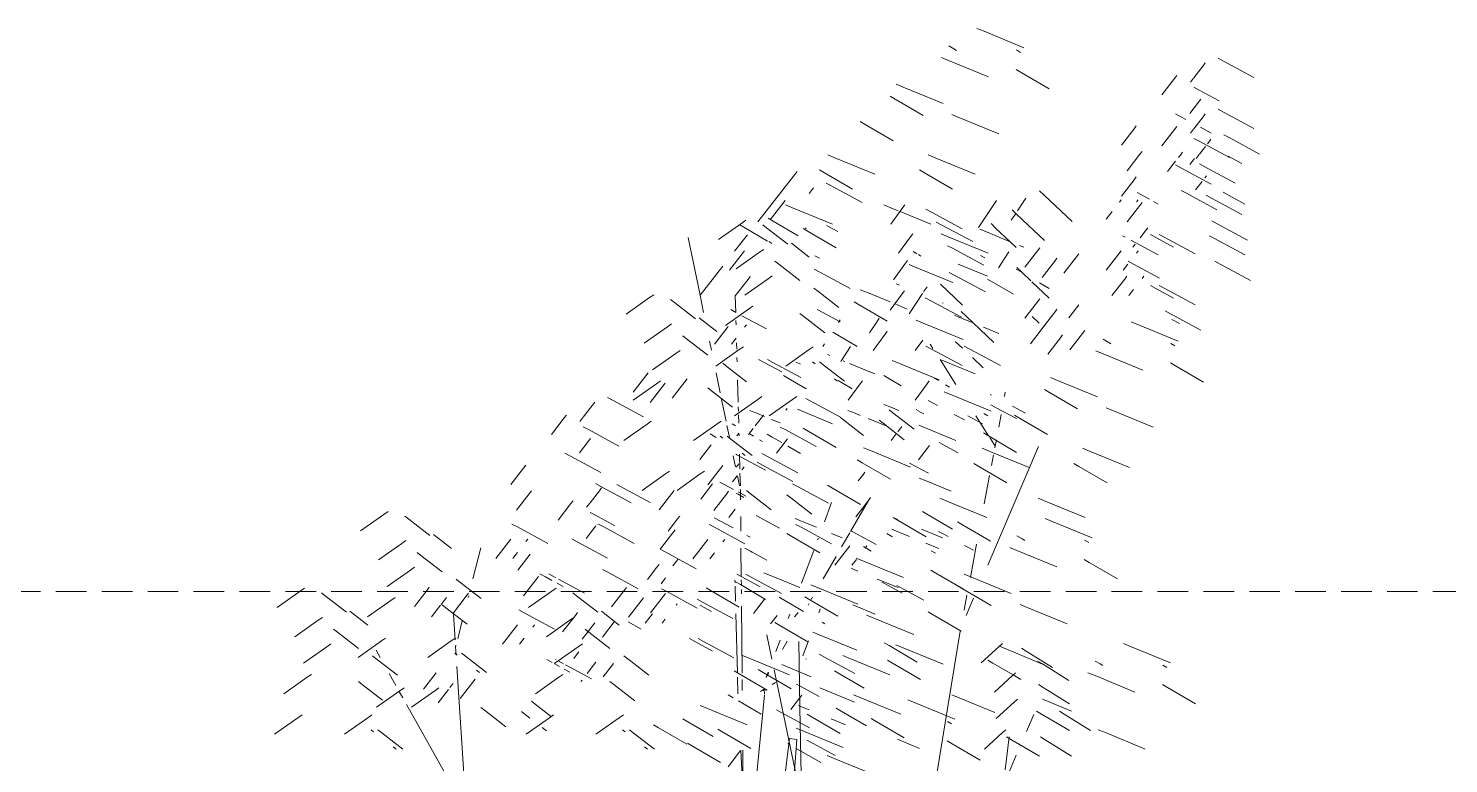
# Model space of a CAD drawing. Header units: inches. Extents: x 10755 to 33653, y -10992 to 10708.
# Drawn here: x 28337.2 to 28569.3, y 1936.4 to 2056.6 of the extents above; entities that cross this region are included whole.
import ezdxf

# ---------------------------------------------------------------- set-up
doc = ezdxf.new("R2010")
doc.units = ezdxf.units.IN
doc.header["$MEASUREMENT"] = 0
doc.linetypes.add('DASHED', pattern=[0.75, 0.5, -0.25])
doc.layers.add('hatch', color=33, linetype='Continuous', lineweight=5)
doc.layers.add('hatch3', color=43, linetype='Continuous', lineweight=5)

# ---------------------------------------------------------------- blocks, each defined once
blk = doc.blocks.new('TREE')
for p, q in [((-111.69, 199.83), (-112.86, 200.31)), ((-105.17, 197.15), (-111.69, 199.83)), ((-116.63, 196.97), (-117.45, 197.45)), ((-117.48, 195.06), (-118.64, 195.54)), ((-110.96, 192.38), (-117.48, 195.06)), ((-116.19, 196.71), (-116.63, 196.97)), ((-105.73, 196.39), (-106.41, 196.79)), ((-72.55, 194.96), (-73.44, 195.44)), ((-67.59, 192.29), (-72.55, 194.96)), ((-105.64, 193.12), (-106.46, 193.6)), ((-101.06, 190.44), (-105.64, 193.12)), ((-77.42, 192.25), (-75.91, 194.2)), ((-75.91, 194.2), (-75.54, 194.68)), ((-124.9, 190.72), (-126.07, 191.2)), ((-118.38, 188.05), (-124.9, 190.72)), ((-82.63, 189.43), (-80.55, 192.11)), ((-80.55, 192.11), (-80.18, 192.59)), ((-77.98, 191.52), (-77.47, 192.19)), ((-76.54, 190.2), (-77.43, 190.68)), ((-126.23, 188.75), (-127.05, 189.23)), ((-121.65, 186.07), (-126.23, 188.75)), ((-78.06, 186.41), (-76.63, 188.26)), ((-76.63, 188.26), (-76.26, 188.74)), ((-73.29, 188.45), (-76.54, 190.2)), ((-115.79, 185.76), (-116.96, 186.24)), ((-109.27, 183.08), (-115.79, 185.76)), ((-79.53, 185.86), (-80.42, 186.34)), ((-78.73, 185.43), (-79.53, 185.86)), ((-77.42, 183.91), (-75.91, 185.87)), ((-75.91, 185.87), (-75.54, 186.35)), ((-72.55, 186.63), (-73.44, 187.11)), ((-67.59, 183.95), (-72.55, 186.63)), ((-131.13, 184.59), (-131.95, 185.07)), ((-126.55, 181.91), (-131.13, 184.59)), ((-89.25, 181.21), (-87.18, 183.89)), ((-87.18, 183.89), (-86.81, 184.37)), ((-82.63, 181.09), (-80.55, 183.77)), ((-80.55, 183.77), (-80.18, 184.25)), ((-77.98, 183.19), (-77.47, 183.85)), ((-74.57, 183.18), (-76.35, 184.14)), ((-76.54, 181.87), (-77.43, 182.34)), ((-71.58, 179.19), (-76.54, 181.87)), ((-76.49, 179.75), (-75.5, 181.03)), ((-75.16, 181.47), (-74.98, 181.7)), ((-74.98, 181.7), (-74.61, 182.18)), ((-71.62, 182.46), (-72.51, 182.94)), ((-66.66, 179.78), (-71.62, 182.46)), ((-136.05, 179.15), (-137.22, 179.63)), ((-129.54, 176.47), (-136.05, 179.15)), ((-119.68, 179.15), (-120.85, 179.63)), ((-113.16, 176.47), (-119.68, 179.15)), ((-88.32, 177.05), (-86.24, 179.73)), ((-86.24, 179.73), (-85.87, 180.21)), ((-79.91, 179.23), (-79.62, 179.61)), ((-79.62, 179.61), (-79.25, 180.09)), ((-78.06, 178.07), (-77.29, 179.07)), ((-77.05, 179.02), (-76.54, 179.68)), ((-69.57, 178.22), (-71.83, 179.44)), ((-148.67, 168.72), (-142.23, 176.93)), ((-137.78, 176.69), (-138.6, 177.17)), ((-133.2, 174.01), (-137.78, 176.69)), ((-121.41, 176.69), (-122.23, 177.17)), ((-116.83, 174.01), (-121.41, 176.69)), ((-81.69, 176.93), (-80.41, 178.59)), ((-79.53, 177.53), (-80.42, 178.01)), ((-74.57, 174.85), (-79.53, 177.53)), ((-75.61, 177.7), (-76.5, 178.18)), ((-70.65, 175.02), (-75.61, 177.7)), ((-139.93, 173.78), (-139.56, 174.26)), ((-139.93, 173.78), (-139.56, 174.26)), ((-137.15, 174.85), (-137.47, 175.02)), ((-136.58, 174.54), (-137.47, 175.02)), ((-136.58, 174.54), (-136.93, 174.73)), ((-131.62, 171.86), (-136.58, 174.54)), ((-89.25, 172.87), (-87.18, 175.55)), ((-87.18, 175.55), (-86.81, 176.03)), ((-77.13, 173.91), (-76.06, 175.3)), ((-75.62, 175.86), (-75.33, 176.24)), ((-144.57, 171.68), (-144.2, 172.16)), ((-144.57, 171.68), (-144.47, 171.82)), ((-140.26, 173.35), (-139.93, 173.78)), ((-110.09, 171.53), (-109.64, 172.2)), ((-106.22, 170.5), (-105.29, 171.91)), ((-105.29, 171.91), (-104.84, 172.59)), ((-101.81, 173.01), (-102.61, 173.77)), ((-97.3, 168.73), (-101.81, 173.01)), ((-89.57, 171.92), (-89.28, 172.31)), ((-86.79, 171.94), (-86.5, 172.31)), ((-84.66, 172.39), (-86.7, 173.49)), ((-86.24, 171.39), (-85.87, 171.87)), ((-86.24, 171.39), (-85.87, 171.87)), ((-83.22, 171.61), (-84, 172.03)), ((-78.6, 173.36), (-79.49, 173.84)), ((-73.64, 170.68), (-78.6, 173.36)), ((-74.53, 172.56), (-75.42, 173.04)), ((-69.57, 169.88), (-74.53, 172.56)), ((-69.08, 171.61), (-72.61, 173.52)), ((-146.65, 169), (-144.57, 171.68)), ((-142.97, 171.01), (-144.14, 171.49)), ((-136.46, 168.33), (-142.97, 171.01)), ((-126.91, 171.01), (-128.08, 171.49)), ((-126.93, 168.34), (-124.97, 171.02)), ((-125.71, 170.52), (-126.91, 171.01)), ((-120.39, 168.33), (-125.38, 170.38)), ((-124.97, 171.02), (-124.62, 171.5)), ((-120.29, 170.26), (-121.19, 170.74)), ((-115.26, 167.58), (-120.29, 170.26)), ((-112.59, 167.75), (-110.09, 171.53)), ((-107.24, 168.96), (-106.47, 170.12)), ((-106.31, 169.9), (-107.12, 170.67)), ((-101.81, 165.63), (-106.31, 169.9)), ((-91.72, 169.15), (-90.74, 170.41)), ((-88.32, 168.71), (-86.24, 171.39)), ((-155.09, 165.8), (-151.29, 168.48)), ((-150.94, 167.83), (-151.57, 168.2)), ((-151.29, 168.48), (-150.61, 168.96)), ((-147.05, 165.55), (-150.94, 167.83)), ((-147.23, 167.72), (-147.85, 168.2)), ((-143.77, 165.04), (-147.23, 167.72)), ((-146.16, 168.82), (-146.98, 169.3)), ((-142.04, 166.41), (-146.16, 168.82)), ((-140.45, 167.13), (-141.27, 167.61)), ((-140.89, 167.53), (-140.73, 167.73)), ((-135.87, 164.45), (-140.45, 167.13)), ((-135.6, 167.1), (-137.43, 168.09)), ((-118.59, 168.17), (-119.49, 168.65)), ((-113.55, 165.49), (-118.59, 168.17)), ((-111.69, 167.2), (-112.39, 167.49)), ((-107.44, 165.45), (-111.69, 167.2)), ((-109.74, 167.63), (-110.54, 168.4)), ((-107.44, 165.45), (-109.74, 167.63)), ((-86.19, 166.09), (-85.31, 167.23)), ((-85.31, 167.23), (-84.94, 167.71)), ((-73.6, 168.39), (-74.49, 168.87)), ((-68.64, 165.72), (-73.6, 168.39)), ((-158.1, 156.69), (-160.05, 166.16)), ((-152.46, 163.88), (-150.36, 166.55)), ((-146.36, 165.15), (-146.88, 165.46)), ((-140.27, 162.95), (-143.18, 165.2)), ((-125.67, 163.58), (-123.7, 166.26)), ((-123.7, 166.26), (-123.35, 166.74)), ((-117.54, 166.23), (-118.71, 166.71)), ((-116.76, 164.32), (-117.67, 164.8)), ((-111.02, 163.55), (-117.54, 166.23)), ((-106.43, 164.49), (-107.44, 165.45)), ((-105.19, 164.53), (-105.89, 164.81)), ((-88.66, 166.21), (-89.07, 166.43)), ((-83.22, 163.28), (-87.72, 165.7)), ((-87.38, 164.55), (-86.98, 165.07)), ((-83.61, 166.15), (-84.5, 166.63)), ((-80.71, 164.58), (-83.61, 166.15)), ((-82.17, 166.15), (-83.06, 166.63)), ((-77.21, 163.47), (-82.17, 166.15)), ((-74.04, 165.96), (-74.93, 166.43)), ((-69.08, 163.28), (-74.04, 165.96)), ((-153.27, 160.78), (-151.2, 163.46)), ((-152.17, 161.04), (-148.37, 163.72)), ((-151.2, 163.46), (-150.83, 163.94)), ((-151.2, 163.46), (-150.83, 163.94)), ((-148.37, 163.72), (-147.69, 164.2)), ((-138.59, 162.76), (-139.33, 163.16)), ((-122.67, 163.48), (-123.3, 163.85)), ((-122.04, 163.11), (-122.42, 163.34)), ((-111.73, 161.64), (-116.76, 164.32)), ((-111.57, 162.79), (-112.26, 163.19)), ((-109.35, 161.19), (-107.62, 163.81)), ((-105.02, 161.28), (-102.95, 163.96)), ((-102.95, 163.96), (-102.58, 164.44)), ((-100.15, 162.26), (-99.78, 162.74)), ((-98.63, 160.29), (-96.56, 162.97)), ((-96.56, 162.97), (-96.19, 163.45)), ((-91.72, 160.81), (-89.65, 163.49)), ((-89.65, 163.49), (-89.28, 163.97)), ((-86.79, 163.6), (-86.5, 163.97)), ((-158.1, 156.69), (-154.36, 161.46)), ((-145.24, 161.78), (-145.86, 162.26)), ((-141.78, 159.1), (-145.24, 161.78)), ((-138.55, 160.47), (-139.44, 160.95)), ((-138.55, 160.47), (-139.44, 160.95)), ((-133.59, 157.79), (-138.55, 160.47)), ((-126.5, 159.24), (-124.54, 161.92)), ((-124.54, 161.92), (-124.18, 162.4)), ((-123.32, 161.47), (-123.91, 161.71)), ((-116.8, 158.79), (-123.32, 161.47)), ((-116.48, 159.95), (-117.38, 160.43)), ((-111.14, 159.83), (-115.91, 161.8)), ((-105.64, 160.5), (-106.46, 160.98)), ((-105.53, 160.48), (-106.34, 161.24)), ((-105.46, 160.4), (-105.64, 160.5)), ((-104.05, 159.07), (-105.53, 160.48)), ((-102.22, 159.58), (-100.15, 162.26)), ((-88.95, 160.81), (-88.2, 161.78)), ((-87.25, 161.79), (-88.14, 162.27)), ((-83.01, 159.5), (-87.25, 161.79)), ((-73.11, 161.79), (-74, 162.27)), ((-68.15, 159.11), (-73.11, 161.79)), ((-152.34, 156.62), (-150.26, 159.3)), ((-150.77, 156.7), (-146.97, 159.38)), ((-150.26, 159.3), (-149.89, 159.78)), ((-150.26, 159.3), (-149.89, 159.78)), ((-146.97, 159.38), (-146.29, 159.86)), ((-138.88, 157.4), (-139.5, 157.88)), ((-125.49, 158.34), (-126.07, 158.58)), ((-121.45, 157.41), (-121, 158.08)), ((-115.19, 155.07), (-118.79, 158.49)), ((-111.44, 157.27), (-116.48, 159.95)), ((-106.9, 156.85), (-111.14, 159.32)), ((-101.03, 156.2), (-103.87, 158.89)), ((-101.06, 157.82), (-102.63, 158.74)), ((-90.79, 156.65), (-88.71, 159.33)), ((-88.71, 159.33), (-88.34, 159.81)), ((-85.86, 159.43), (-85.57, 159.81)), ((-83.61, 157.81), (-84.5, 158.29)), ((-80.71, 156.25), (-83.61, 157.81)), ((-82.17, 157.81), (-83.06, 158.29)), ((-77.21, 155.13), (-82.17, 157.81)), ((-170.16, 153.63), (-166.35, 156.31)), ((-166.35, 156.31), (-165.67, 156.79)), ((-162.29, 155.54), (-162.91, 156.02)), ((-158.84, 152.86), (-162.29, 155.54)), ((-157.52, 153.89), (-158.1, 156.69)), ((-152.26, 153.89), (-152.34, 156.62)), ((-135.42, 154.72), (-138.88, 157.4)), ((-132.08, 155.15), (-132.9, 155.63)), ((-130.75, 157.13), (-131.91, 157.61)), ((-127.04, 155.6), (-130.75, 157.13)), ((-127.02, 154.27), (-125.05, 156.95)), ((-125.05, 156.95), (-124.7, 157.43)), ((-123.95, 153.64), (-121.73, 156.98)), ((-121.6, 157.18), (-121.45, 157.41)), ((-120.38, 155.78), (-121.29, 156.26)), ((-115.35, 153.1), (-120.38, 155.78)), ((-105.02, 152.94), (-102.95, 155.62)), ((-102.95, 155.62), (-102.58, 156.1)), ((-88.01, 156.65), (-87.26, 157.62)), ((-153.96, 151.73), (-150.16, 154.41)), ((-152.23, 153.88), (-153.09, 154.35)), ((-152.23, 153.88), (-153.09, 154.35)), ((-147.24, 151.19), (-151.27, 153.36)), ((-150.16, 154.41), (-149.47, 154.89)), ((-141.16, 153.24), (-141.78, 153.72)), ((-137.7, 150.56), (-141.16, 153.24)), ((-138.06, 153.87), (-138.95, 154.35)), ((-138.06, 153.87), (-138.95, 154.35)), ((-135.21, 152.33), (-138.06, 153.87)), ((-127.5, 152.47), (-132.08, 155.15)), ((-124.23, 154.45), (-126.23, 155.27)), ((-118.38, 155.42), (-118.48, 155.46)), ((-115.79, 153.13), (-116.53, 153.44)), ((-114.62, 153.27), (-115.42, 154.04)), ((-113.47, 152.18), (-114.62, 153.27)), ((-102.71, 152.14), (-103.85, 153.23)), ((-102.05, 151.47), (-100.15, 153.93)), ((-100.15, 153.93), (-99.78, 154.41)), ((-97.82, 153), (-96.56, 154.63)), ((-96.56, 154.63), (-96.19, 155.11)), ((-81.24, 153.65), (-82.12, 154.13)), ((-76.28, 150.97), (-81.24, 153.65)), ((-167.24, 148.86), (-163.43, 151.54)), ((-163.43, 151.54), (-162.75, 152.02)), ((-155.34, 150.77), (-158.24, 153.02)), ((-155.74, 148.72), (-153.67, 151.4)), ((-153.67, 151.4), (-153.52, 151.59)), ((-152.21, 151.84), (-152.23, 152.59)), ((-150.81, 151.51), (-150.52, 151.88)), ((-150.81, 151.51), (-150.52, 151.88)), ((-135.46, 152.23), (-135.18, 152.66)), ((-130.4, 150.56), (-129.28, 152.26)), ((-129.28, 152.26), (-128.83, 152.93)), ((-121.63, 152.16), (-122.8, 152.64)), ((-115.12, 149.48), (-121.63, 152.16)), ((-113.47, 152.18), (-115.79, 153.13)), ((-110.11, 148.99), (-113.47, 152.18)), ((-109.27, 150.45), (-111.79, 151.49)), ((-104.09, 148.78), (-102.02, 151.46)), ((-101.99, 151.46), (-102.03, 151.49)), ((-102.02, 151.46), (-101.65, 151.94)), ((-95.62, 150.47), (-95.25, 150.95)), ((-86.46, 151.88), (-87.63, 152.36)), ((-79.95, 149.2), (-86.46, 151.88)), ((-79.78, 152.08), (-81.02, 152.75)), ((-160.31, 149.6), (-160.92, 150.08)), ((-156.85, 146.92), (-160.31, 149.6)), ((-156.24, 147.7), (-156.55, 149.22)), ((-152.97, 148.72), (-152.22, 149.69)), ((-152.1, 147.87), (-152.13, 148.92)), ((-138.03, 148.35), (-137.76, 148.76)), ((-132.4, 148.31), (-136.4, 150.65)), ((-129.83, 147.67), (-127.86, 150.35)), ((-127.86, 150.35), (-127.51, 150.83)), ((-122.95, 147.67), (-121.71, 149.36)), ((-120.04, 148.02), (-120.48, 148.7)), ((-116.33, 149.11), (-116.35, 149.13)), ((-115.21, 148.04), (-116.33, 149.11)), ((-101.29, 147.08), (-99.22, 149.76)), ((-99.22, 149.76), (-98.85, 150.24)), ((-97.7, 147.79), (-95.62, 150.47)), ((-91.41, 149.02), (-92.23, 149.5)), ((-90.96, 148.77), (-91.41, 149.02)), ((-80.5, 148.44), (-81.19, 148.84)), ((-165.84, 144.52), (-162.03, 147.2)), ((-162.03, 147.2), (-161.35, 147.68)), ((-155.5, 145.13), (-151.69, 147.81)), ((-152.05, 145.8), (-152.07, 146.52)), ((-151.69, 147.81), (-151.01, 148.29)), ((-147.63, 145.72), (-148.52, 146.2)), ((-147.63, 145.72), (-148.52, 146.2)), ((-146.58, 145.93), (-147.08, 146.2)), ((-146.19, 145.72), (-147.08, 146.2)), ((-144.09, 145.13), (-140.28, 147.81)), ((-140.28, 147.81), (-139.6, 148.29)), ((-136.89, 146.87), (-137.22, 147.01)), ((-135.12, 145.88), (-133.49, 148.34)), ((-120.29, 147.88), (-121.19, 148.36)), ((-115.26, 145.2), (-120.29, 147.88)), ((-114.04, 147.88), (-114.94, 148.36)), ((-109.01, 145.2), (-114.04, 147.88)), ((-111.83, 144.84), (-113.59, 146.51)), ((-92.25, 147.12), (-93.42, 147.6)), ((-85.73, 144.44), (-92.25, 147.12)), ((-166.97, 143.53), (-166.6, 144.01)), ((-166.97, 143.53), (-166.6, 144.01)), ((-154.8, 140.75), (-155.47, 144)), ((-153.94, 145.23), (-154.39, 145.58)), ((-150.49, 142.55), (-153.94, 145.23)), ((-144.73, 144.16), (-147.63, 145.72)), ((-141.65, 143.27), (-146.19, 145.72)), ((-141.9, 145.56), (-142.46, 145.79)), ((-141.67, 145.46), (-141.9, 145.56)), ((-139.31, 145.5), (-139.73, 145.82)), ((-137.98, 145.34), (-138.6, 145.82)), ((-134.52, 142.66), (-137.98, 145.34)), ((-134.43, 145.86), (-134.71, 145.98)), ((-130.25, 144.14), (-133.67, 145.55)), ((-129.54, 143.85), (-130.17, 144.11)), ((-125.53, 145.56), (-126.69, 146.04)), ((-119.01, 142.88), (-125.53, 145.56)), ((-116.3, 142.14), (-118.87, 146.18)), ((-113.16, 143.85), (-118.57, 146.07)), ((-80.41, 145.18), (-81.23, 145.66)), ((-75.83, 142.5), (-80.41, 145.18)), ((-169.04, 140.86), (-166.97, 143.53)), ((-169.03, 139.56), (-165.22, 142.24)), ((-166.25, 139.16), (-164.17, 141.84)), ((-165.22, 142.24), (-164.54, 142.72)), ((-164.17, 141.84), (-163.8, 142.32)), ((-164.17, 141.84), (-163.8, 142.32)), ((-162.65, 139.86), (-160.58, 142.54)), ((-160.58, 142.54), (-160.21, 143.02)), ((-160.58, 142.54), (-160.21, 143.02)), ((-151.88, 139.22), (-151.97, 142.9)), ((-143.63, 143.09), (-144.45, 143.57)), ((-140.78, 141.43), (-143.63, 143.09)), ((-135.65, 142.66), (-136.14, 143.04)), ((-133.26, 141.42), (-135.54, 142.75)), ((-133.89, 139.53), (-131.93, 142.21)), ((-131.93, 142.21), (-131.57, 142.69)), ((-127.25, 143.09), (-128.07, 143.57)), ((-125.24, 141.91), (-127.25, 143.09)), ((-122.95, 139.53), (-120.99, 142.21)), ((-120.99, 142.21), (-120.64, 142.69)), ((-119.16, 142.75), (-119.83, 143.14)), ((-117.34, 141.69), (-118.01, 142.08)), ((-99.67, 142.78), (-100.84, 143.26)), ((-93.15, 140.1), (-99.67, 142.78)), ((-172.88, 139.81), (-173.2, 139.99)), ((-172.31, 139.51), (-173.2, 139.99)), ((-172.31, 139.51), (-172.66, 139.7)), ((-167.35, 136.83), (-172.31, 139.51)), ((-156.23, 141.07), (-156.84, 141.55)), ((-152.77, 138.39), (-156.23, 141.07)), ((-153.85, 136.12), (-154.58, 139.68)), ((-152.49, 136.99), (-148.68, 139.66)), ((-148.68, 139.66), (-148, 140.14)), ((-146.79, 136.99), (-142.98, 139.66)), ((-142.98, 139.66), (-142.3, 140.14)), ((-140.11, 139.46), (-140.81, 139.83)), ((-135.15, 136.78), (-140.11, 139.46)), ((-119.91, 139.02), (-120.81, 139.5)), ((-117.03, 140.42), (-118.2, 140.9)), ((-110.52, 137.74), (-117.03, 140.42)), ((-110.47, 140.38), (-110.67, 140.5)), ((-108.34, 140.18), (-108.22, 140.86)), ((-101.01, 140.8), (-101.83, 141.28)), ((-96.43, 138.13), (-101.01, 140.8)), ((-180.31, 136.65), (-179.94, 137.13)), ((-177.18, 136.79), (-175.67, 138.74)), ((-175.67, 138.74), (-175.3, 139.22)), ((-175.67, 138.74), (-175.3, 139.22)), ((-151.84, 137.75), (-151.85, 138.45)), ((-151.78, 135.78), (-151.82, 137.18)), ((-148.82, 137.41), (-149.99, 137.89)), ((-147.55, 136.89), (-148.82, 137.41)), ((-148.11, 136.6), (-147.74, 137.08)), ((-144.07, 137.92), (-143.87, 138.17)), ((-136.46, 135.71), (-142.2, 138.07)), ((-132.76, 137.41), (-133.93, 137.89)), ((-131.92, 137.07), (-132.76, 137.41)), ((-126.91, 138.39), (-128.08, 138.87)), ((-126.58, 137.47), (-127.2, 137.95)), ((-125.6, 137.85), (-126.91, 138.39)), ((-123.12, 134.8), (-126.58, 137.47)), ((-122.7, 137.98), (-122.8, 138.04)), ((-121.97, 137.56), (-122.54, 137.89)), ((-121.53, 137.3), (-121.97, 137.56)), ((-119.32, 138.71), (-119.91, 139.02)), ((-114.87, 136.34), (-116.56, 137.24)), ((-111.94, 135.71), (-114.32, 136.99)), ((-110.95, 133.74), (-113.03, 137)), ((-111.07, 136.97), (-111.75, 137.38)), ((-109.7, 138.32), (-110.61, 138.8)), ((-106.41, 136.57), (-109.7, 138.32)), ((-109.29, 135.16), (-108.9, 137.24)), ((-104.93, 137.44), (-107.06, 138.57)), ((-105.9, 136.64), (-106.72, 137.12)), ((-90.56, 137.81), (-91.73, 138.29)), ((-84.04, 135.13), (-90.56, 137.81)), ((-182.38, 133.97), (-180.31, 136.65)), ((-180.31, 136.65), (-180.21, 136.78)), ((-177.74, 136.07), (-177.23, 136.73)), ((-176.3, 134.74), (-177.19, 135.22)), ((-176.3, 134.74), (-177.19, 135.22)), ((-171.34, 132.06), (-176.3, 134.74)), ((-170.56, 132.95), (-166.76, 135.63)), ((-166.76, 135.63), (-166.07, 136.11)), ((-159.15, 132.95), (-155.35, 135.63)), ((-155.35, 135.63), (-154.66, 136.11)), ((-153.31, 133.5), (-153.7, 135.43)), ((-152.28, 135.38), (-152.83, 135.7)), ((-150.18, 133.92), (-149.4, 134.94)), ((-149.08, 135.35), (-148.11, 136.6)), ((-145, 135.84), (-146.4, 136.42)), ((-144.1, 134.69), (-144.99, 135.17)), ((-139.14, 132.01), (-144.1, 134.69)), ((-140.45, 134.5), (-141.27, 134.98)), ((-134.85, 136.48), (-135.16, 136.72)), ((-131.39, 133.8), (-134.85, 136.48)), ((-127.6, 135.29), (-130.65, 136.55)), ((-128.2, 135.78), (-128.82, 136.26)), ((-124.74, 133.1), (-128.2, 135.78)), ((-125.79, 134.38), (-125.1, 135.26)), ((-116.3, 132.97), (-122.34, 135.46)), ((-101.32, 133.96), (-105.9, 136.64)), ((-177.82, 130.95), (-176.39, 132.8)), ((-176.39, 132.8), (-176.02, 133.28)), ((-176.39, 132.8), (-176.02, 133.28)), ((-155.44, 133.44), (-156.47, 134.04)), ((-154.37, 133.32), (-154.79, 133.65)), ((-153.04, 133.17), (-153.66, 133.65)), ((-149.58, 130.49), (-153.04, 133.17)), ((-152.11, 133.74), (-151.78, 134.16)), ((-151.73, 133.72), (-151.74, 134.16)), ((-149.38, 133.68), (-149.99, 134.04)), ((-147.89, 132.81), (-148.38, 133.1)), ((-146.29, 133.53), (-147.12, 134.01)), ((-144.75, 132.62), (-146.29, 133.53)), ((-145.62, 130.9), (-144.19, 132.75)), ((-144.19, 132.75), (-143.82, 133.23)), ((-135.87, 131.82), (-140.45, 134.5)), ((-126.88, 132.97), (-126.04, 134.05)), ((-115.93, 130.94), (-119.03, 132.62)), ((-110.98, 133.71), (-111.8, 134.19)), ((-106.4, 131.03), (-110.98, 133.71)), ((-109.88, 132.05), (-110.77, 133.45)), ((-109.88, 132.05), (-109.68, 133.09)), ((-179.29, 130.4), (-180.18, 130.88)), ((-174.33, 127.72), (-179.29, 130.4)), ((-158.15, 129.84), (-156.28, 132.26)), ((-152.3, 128.65), (-152.68, 130.47)), ((-152.07, 130.61), (-152.26, 130.72)), ((-147.38, 128.09), (-152.07, 130.61)), ((-151.59, 128.33), (-151.65, 130.71)), ((-150.71, 130.49), (-151.21, 130.87)), ((-147.09, 130.35), (-147.98, 130.83)), ((-142.13, 127.67), (-147.09, 130.35)), ((-141.71, 130.85), (-143.77, 132.05)), ((-130.24, 131.31), (-131.41, 131.79)), ((-123.72, 128.63), (-130.24, 131.31)), ((-122.41, 129.83), (-120.98, 131.68)), ((-120.98, 131.68), (-120.61, 132.16)), ((-110.83, 131.21), (-111.99, 131.69)), ((-111.09, 112.58), (-102.78, 131.97)), ((-104.31, 128.53), (-110.83, 131.21)), ((-110.47, 128.9), (-110.15, 130.62)), ((-109.93, 131.77), (-109.88, 132.05)), ((-94.45, 131.21), (-95.62, 131.69)), ((-87.93, 128.53), (-94.45, 131.21)), ((-189.01, 125.75), (-186.93, 128.43)), ((-186.93, 128.43), (-186.56, 128.91)), ((-186.93, 128.43), (-186.56, 128.91)), ((-163.75, 127.49), (-163.07, 127.97)), ((-158.05, 127.49), (-157.37, 127.97)), ((-156.81, 125.7), (-154.73, 128.38)), ((-154.73, 128.38), (-154.36, 128.86)), ((-152.17, 128.65), (-152.15, 128.67)), ((-152.15, 128.67), (-151.78, 129.15)), ((-151.51, 125.57), (-151.57, 127.63)), ((-151.27, 128.16), (-151.26, 128.18)), ((-151.26, 128.18), (-150.89, 128.66)), ((-151.26, 128.18), (-150.89, 128.66)), ((-147.9, 128.94), (-148.79, 129.42)), ((-147.9, 128.94), (-148.25, 129.13)), ((-142.94, 126.26), (-147.9, 128.94)), ((-131.58, 129.34), (-132.4, 129.82)), ((-127, 126.66), (-131.58, 129.34)), ((-131.52, 127.31), (-131.15, 127.79)), ((-120.76, 127.6), (-123.87, 129.28)), ((-112.55, 128.74), (-113.37, 129.22)), ((-107.97, 126.06), (-112.55, 128.74)), ((-96.18, 128.74), (-97, 129.22)), ((-91.6, 126.06), (-96.18, 128.74)), ((-174.29, 125.44), (-175.18, 125.92)), ((-174.29, 125.44), (-175.18, 125.92)), ((-169.33, 122.76), (-174.29, 125.44)), ((-171.2, 125.5), (-171.72, 125.78)), ((-166.23, 122.82), (-171.2, 125.5)), ((-167.55, 124.81), (-163.75, 127.49)), ((-161.85, 124.81), (-158.05, 127.49)), ((-157.97, 123.4), (-156.05, 125.88)), ((-152.62, 124.96), (-154.86, 126.17)), ((-152.77, 126.22), (-152.01, 127.2)), ((-151.66, 125.55), (-152, 127.2)), ((-142.09, 125.39), (-142.98, 125.87)), ((-137.13, 122.71), (-142.09, 125.39)), ((-136.47, 125.18), (-137.29, 125.66)), ((-132.24, 126.38), (-131.52, 127.31)), ((-121.13, 126.35), (-122.3, 126.83)), ((-117.09, 124.69), (-121.13, 126.35)), ((-111.66, 122.59), (-110.79, 127.23)), ((-188.07, 121.59), (-186, 124.27)), ((-186, 124.27), (-185.63, 124.75)), ((-186, 124.27), (-185.63, 124.75)), ((-179.19, 122.65), (-178.82, 123.13)), ((-176.06, 122.79), (-174.55, 124.74)), ((-174.55, 124.74), (-174.18, 125.22)), ((-164.77, 121.62), (-162.7, 124.3)), ((-162.7, 124.3), (-162.33, 124.78)), ((-155.87, 121.54), (-153.8, 124.22)), ((-153.8, 124.22), (-153.43, 124.7)), ((-151.89, 124.18), (-152.17, 124.33)), ((-151.89, 124.18), (-152.17, 124.33)), ((-150.59, 123.86), (-151.89, 124.56)), ((-150.92, 123.65), (-151.89, 124.18)), ((-151.49, 124.71), (-151.53, 124.9)), ((-151.49, 124.71), (-151.5, 124.94)), ((-151.48, 123.29), (-151.49, 124.71)), ((-149.91, 124.31), (-150.53, 124.79)), ((-146.46, 121.63), (-149.91, 124.31)), ((-143.27, 123.6), (-143.89, 124.08)), ((-139.81, 120.93), (-143.27, 123.6)), ((-131.89, 122.5), (-136.47, 125.18)), ((-133.52, 118.08), (-130.59, 123.15)), ((-132.66, 120.47), (-130.59, 123.15)), ((-130.59, 123.15), (-130.22, 123.63)), ((-117.75, 123.07), (-118.91, 123.55)), ((-111.23, 120.39), (-117.75, 123.07)), ((-101.68, 123.07), (-102.85, 123.55)), ((-95.17, 120.39), (-101.68, 123.07)), ((-213.55, 118.2), (-209.75, 120.88)), ((-209.75, 120.88), (-209.06, 121.36)), ((-181.27, 119.97), (-179.19, 122.65)), ((-176.63, 122.06), (-176.11, 122.72)), ((-175.18, 120.74), (-176.07, 121.22)), ((-172, 119.02), (-175.18, 120.74)), ((-153.41, 120.38), (-152.38, 121.72)), ((-145.09, 118.63), (-148.94, 120.7)), ((-137.78, 119.65), (-136.6, 122.81)), ((-120.94, 120.87), (-121.76, 121.35)), ((-116.82, 118.46), (-120.94, 120.87)), ((-205.69, 120.12), (-206.31, 120.6)), ((-202.23, 117.44), (-205.69, 120.12)), ((-187.94, 118.83), (-188.83, 119.31)), ((-187.94, 118.83), (-188.83, 119.31)), ((-182.98, 116.15), (-187.94, 118.83)), ((-176.71, 116.95), (-175.27, 118.8)), ((-175.27, 118.8), (-175.1, 119.02)), ((-174.92, 119.25), (-174.9, 119.28)), ((-173.8, 118.83), (-174.69, 119.31)), ((-173.8, 118.83), (-174.69, 119.31)), ((-168.84, 116.15), (-173.8, 118.83)), ((-163.32, 118.13), (-161.77, 120.14)), ((-161.77, 120.14), (-161.4, 120.62)), ((-155.74, 118.78), (-156.63, 119.26)), ((-154.88, 119.84), (-155.77, 120.32)), ((-154.88, 119.84), (-155.77, 120.32)), ((-150.78, 116.1), (-155.74, 118.78)), ((-152.71, 118.67), (-154.88, 119.84)), ((-151.43, 118.14), (-151.45, 120.53)), ((-141.4, 119.74), (-142.56, 120.22)), ((-141.6, 118.78), (-142.49, 119.26)), ((-136.64, 116.1), (-141.6, 118.78)), ((-139.08, 118.79), (-141.4, 119.74)), ((-125.62, 118), (-126.78, 118.48)), ((-125.71, 119.88), (-126.53, 120.36)), ((-125.78, 120.06), (-126.19, 120.22)), ((-121.13, 117.2), (-125.71, 119.88)), ((-118.5, 117.06), (-121.9, 118.46)), ((-115.22, 119.18), (-116.04, 119.66)), ((-110.64, 116.5), (-115.22, 119.18)), ((-100.55, 119.74), (-101.72, 120.22)), ((-94.03, 117.06), (-100.55, 119.74)), ((-210.63, 113.44), (-206.83, 116.12)), ((-206.83, 116.12), (-206.15, 116.6)), ((-198.73, 115.34), (-201.64, 117.6)), ((-191.48, 113.69), (-189.4, 116.37)), ((-189.4, 116.37), (-189.03, 116.85)), ((-186.55, 116.48), (-186.26, 116.85)), ((-186.55, 116.48), (-186.26, 116.85)), ((-178.17, 116.4), (-179.06, 116.88)), ((-173.21, 113.72), (-178.17, 116.4)), ((-164.59, 115.18), (-162.52, 117.86)), ((-162.52, 117.86), (-162.15, 118.34)), ((-162.52, 117.86), (-162.15, 118.34)), ((-159.28, 113.64), (-157.21, 116.32)), ((-157.21, 116.32), (-156.83, 116.8)), ((-154.35, 116.43), (-154.06, 116.8)), ((-151.42, 116.34), (-151.42, 116.37)), ((-149.92, 117.16), (-150.44, 117.44)), ((-143.12, 117.28), (-143.94, 117.76)), ((-138.54, 114.6), (-143.12, 117.28)), ((-138.87, 116.73), (-138.77, 117)), ((-134.88, 117.06), (-136.62, 117.78)), ((-134.97, 115.57), (-133.62, 117.9)), ((-132.53, 117.71), (-133.42, 118.19)), ((-129.34, 115.99), (-132.53, 117.71)), ((-126.75, 117.28), (-127.57, 117.76)), ((-126.66, 117.22), (-126.75, 117.28)), ((-123.86, 117.28), (-125.62, 118)), ((-119.1, 115.32), (-121.23, 116.2)), ((-118.39, 117.71), (-119.14, 118.12)), ((-117.57, 117.27), (-118.39, 117.71)), ((-113.93, 110.55), (-112.9, 116.05)), ((-105.49, 116.89), (-106.31, 117.37)), ((-105.05, 116.63), (-105.49, 116.89)), ((-94.58, 116.3), (-95.27, 116.7)), ((-203.7, 114.17), (-204.32, 114.65)), ((-200.24, 111.5), (-203.7, 114.17)), ((-195.2, 110.37), (-193.92, 115.41)), ((-188.7, 113.69), (-187.95, 114.66)), ((-187.89, 111.75), (-185.86, 114.38)), ((-163.71, 114.7), (-164.59, 115.18)), ((-158.74, 112.02), (-163.71, 114.7)), ((-156.5, 113.64), (-155.75, 114.61)), ((-151.37, 110.72), (-151.41, 115.38)), ((-149.88, 114.87), (-150.76, 115.35)), ((-149.88, 114.87), (-150.76, 115.35)), ((-149.56, 114.7), (-150.45, 115.18)), ((-149.59, 114.71), (-149.88, 114.87)), ((-147.19, 113.42), (-149.56, 114.7)), ((-141.53, 109.64), (-139.52, 115)), ((-137.97, 110.37), (-135.86, 114.03)), ((-136.07, 112.57), (-133.99, 115.25)), ((-133.99, 115.25), (-133.62, 115.73)), ((-131.4, 113.24), (-132.57, 113.72)), ((-130.56, 115.14), (-131.38, 115.62)), ((-131.14, 115.35), (-130.85, 115.73)), ((-130.11, 114.89), (-130.56, 115.14)), ((-119.65, 114.56), (-120.34, 114.96)), ((-113.43, 115.03), (-114.9, 115.83)), ((-106.33, 114.98), (-107.5, 115.46)), ((-99.81, 112.3), (-106.33, 114.98)), ((-209.23, 109.1), (-205.43, 111.78)), ((-205.43, 111.78), (-204.75, 112.26)), ((-173.17, 111.43), (-174.06, 111.91)), ((-168.21, 108.75), (-173.17, 111.43)), ((-166.7, 110.26), (-165.17, 112.24)), ((-165.17, 112.24), (-164.8, 112.72)), ((-162.54, 112.47), (-161.73, 113.52)), ((-132.31, 111.63), (-133.42, 112.08)), ((-133.29, 112.57), (-132.54, 113.54)), ((-124.88, 110.56), (-131.4, 113.24)), ((-119.56, 111.3), (-120.38, 111.78)), ((-94.49, 113.04), (-95.31, 113.52)), ((-89.91, 110.36), (-94.49, 113.04)), ((-197.34, 109.8), (-197.96, 110.28)), ((-193.88, 107.12), (-197.34, 109.8)), ((-186.96, 107.58), (-184.88, 110.26)), ((-184.88, 110.26), (-184.51, 110.74)), ((-183.37, 110.69), (-184.26, 111.17)), ((-183.37, 110.69), (-184.26, 111.17)), ((-182.29, 110.11), (-183.37, 110.69)), ((-182.31, 110.9), (-182.81, 111.17)), ((-181.93, 110.69), (-182.81, 111.17)), ((-181.67, 110.55), (-181.93, 110.69)), ((-180.47, 109.13), (-181.46, 109.66)), ((-176.96, 108.01), (-181.25, 110.32)), ((-164.47, 109.56), (-163.72, 110.53)), ((-152.38, 109.72), (-152.39, 110.16)), ((-152.3, 106.72), (-152.37, 109.14)), ((-151.51, 109.41), (-152.33, 109.89)), ((-151.17, 110.64), (-152.06, 111.12)), ((-147.38, 107), (-151.51, 109.41)), ((-151.35, 109.44), (-151.36, 110.22)), ((-148.27, 109.07), (-151.17, 110.64)), ((-149.73, 110.64), (-150.62, 111.12)), ((-144.77, 107.96), (-149.73, 110.64)), ((-141.8, 108.92), (-147.7, 111.35)), ((-138.82, 108.9), (-139.99, 109.38)), ((-125.73, 108.92), (-129.17, 110.33)), ((-127.96, 109.57), (-128.37, 109.79)), ((-125.06, 108), (-127.96, 109.57)), ((-121.55, 106.89), (-125.94, 109.26)), ((-115.07, 108.67), (-119.56, 111.3)), ((-115.09, 108.66), (-115.91, 109.14)), ((-113.76, 110.64), (-114.92, 111.12)), ((-107.24, 107.96), (-113.76, 110.64)), ((-227.21, 105.66), (-223.41, 108.34)), ((-223.41, 108.34), (-222.73, 108.82)), ((-219.35, 107.58), (-219.97, 108.06)), ((-215.89, 104.9), (-219.35, 107.58)), ((-212.42, 104.13), (-208.61, 106.81)), ((-208.61, 106.81), (-207.93, 107.29)), ((-204.78, 105.82), (-202.71, 108.5)), ((-202.71, 108.5), (-202.34, 108.98)), ((-202.71, 108.5), (-202.34, 108.98)), ((-200.41, 106.16), (-199.91, 106.81)), ((-199.91, 106.81), (-199.54, 107.29)), ((-199.91, 106.81), (-199.54, 107.29)), ((-198.39, 104.83), (-196.31, 107.51)), ((-196.31, 107.51), (-195.94, 107.99)), ((-196.31, 107.51), (-196.19, 107.67)), ((-195.98, 107.29), (-195.9, 107.6)), ((-186.12, 105.66), (-182.32, 108.34)), ((-182.32, 108.34), (-181.63, 108.82)), ((-178.26, 107.58), (-178.88, 108.06)), ((-174.8, 104.9), (-178.26, 107.58)), ((-172.58, 105.77), (-170.51, 108.45)), ((-170.51, 108.45), (-170.14, 108.93)), ((-169.78, 104.08), (-167.71, 106.75)), ((-167.71, 106.75), (-167.34, 107.23)), ((-166.19, 104.78), (-164.11, 107.46)), ((-163.53, 108.27), (-164.42, 108.75)), ((-163.53, 108.27), (-164.42, 108.75)), ((-164.11, 107.46), (-163.74, 107.94)), ((-158.57, 105.59), (-163.53, 108.27)), ((-157.69, 106.56), (-158.58, 107.04)), ((-156.28, 108.42), (-157.1, 108.9)), ((-151.7, 105.74), (-156.28, 108.42)), ((-151.34, 107.89), (-151.35, 108.63)), ((-149.37, 104.7), (-147.59, 107.01)), ((-141.21, 105.04), (-145.17, 107.35)), ((-140.16, 106.92), (-140.98, 107.4)), ((-135.58, 104.24), (-140.16, 106.92)), ((-139.94, 106.96), (-139.72, 107.34)), ((-138.83, 108.9), (-138.82, 108.9)), ((-132.3, 106.22), (-138.82, 108.9)), ((-110.51, 105.99), (-115.09, 108.66)), ((-114.94, 105.22), (-114.48, 107.67)), ((-114.6, 104.39), (-113.4, 107.18)), ((-212.39, 102.81), (-215.3, 105.06)), ((-201.98, 104.13), (-200.48, 106.07)), ((-199.62, 105.64), (-200.24, 106.12)), ((-196.16, 102.96), (-199.62, 105.64)), ((-198.11, 100.41), (-198.38, 104.54)), ((-186.82, 104.83), (-187.71, 105.31)), ((-181.88, 102.16), (-186.82, 104.83)), ((-178.47, 104.37), (-178.1, 104.85)), ((-171.3, 102.81), (-174.21, 105.06)), ((-167.07, 103.12), (-165.88, 104.65)), ((-162.02, 106.05), (-161.85, 106.28)), ((-162.02, 106.05), (-161.85, 106.28)), ((-156.23, 105), (-158.15, 106.03)), ((-152.73, 103.88), (-157.69, 106.56)), ((-151.99, 94.96), (-152.25, 104.64)), ((-151.23, 94.95), (-151.32, 105.9)), ((-143.69, 103.88), (-143.42, 104.6)), ((-142.65, 104.13), (-142.08, 104.86)), ((-140.45, 106.08), (-140.33, 106.29)), ((-138.71, 104.78), (-138.46, 105.44)), ((-129.51, 104.61), (-133.14, 106.1)), ((-119.99, 104.5), (-120.81, 104.98)), ((-115.41, 101.82), (-119.99, 104.5)), ((-104.64, 105.67), (-105.81, 106.15)), ((-98.13, 102.99), (-104.64, 105.67)), ((-224.29, 100.9), (-220.49, 103.58)), ((-220.49, 103.58), (-219.81, 104.06)), ((-217.36, 101.64), (-217.98, 102.12)), ((-197.7, 100.54), (-196.94, 103.52)), ((-190.36, 99.69), (-188.29, 102.36)), ((-188.29, 102.36), (-187.92, 102.84)), ((-185.43, 102.47), (-185.14, 102.84)), ((-183.2, 100.9), (-179.4, 103.58)), ((-180.55, 101.69), (-178.47, 104.37)), ((-179.4, 103.58), (-178.71, 104.06)), ((-176.27, 101.64), (-176.89, 102.12)), ((-176.38, 101.76), (-175.68, 102.68)), ((-175.68, 102.68), (-175.3, 103.16)), ((-174.06, 100.82), (-172.13, 103.31)), ((-167.72, 102.15), (-169.86, 103.31)), ((-164.29, 103.12), (-163.78, 103.78)), ((-146.57, 103), (-145.51, 104.37)), ((-145.05, 102.76), (-145.87, 103.24)), ((-140.47, 100.08), (-145.05, 102.76)), ((-137.73, 103.03), (-138.16, 103.27)), ((-129.71, 103.93), (-130.88, 104.41)), ((-123.19, 101.25), (-129.71, 103.93)), ((-213.9, 98.96), (-217.36, 101.64)), ((-213.96, 97.53), (-210.15, 100.21)), ((-210.15, 100.21), (-209.47, 100.69)), ((-202.55, 97.53), (-198.74, 100.21)), ((-198.74, 100.21), (-198.06, 100.69)), ((-187.59, 99.69), (-186.84, 100.65)), ((-177.34, 100.52), (-176.4, 101.74)), ((-172.81, 98.96), (-176.27, 101.64)), ((-158.96, 100.12), (-159.84, 100.6)), ((-158.96, 100.12), (-159.84, 100.6)), ((-156.06, 98.56), (-158.96, 100.12)), ((-157.52, 100.12), (-158.4, 100.6)), ((-157.52, 100.12), (-158.4, 100.6)), ((-152.55, 97.44), (-157.52, 100.12)), ((-146.35, 97.23), (-147.18, 101.2)), ((-145.72, 98.47), (-145.01, 100.36)), ((-144.65, 98.82), (-143.87, 100.17)), ((-141.77, 89.41), (-141.97, 100.12)), ((-141.31, 97.77), (-140.39, 100.24)), ((-139.02, 101.38), (-139.65, 101.64)), ((-132.5, 98.7), (-139.02, 101.38)), ((-127.18, 99.44), (-128, 99.92)), ((-121.04, 68.51), (-115.57, 101.83)), ((-109.2, 99.3), (-108.67, 99.78)), ((-87.76, 99.3), (-88.93, 99.78)), ((-222.89, 96.56), (-219.09, 99.24)), ((-219.09, 99.24), (-218.41, 99.72)), ((-211, 97.27), (-211.62, 97.75)), ((-210.36, 97.51), (-211.03, 98.71)), ((-197.77, 97.9), (-198.18, 98.22)), ((-198.03, 99.24), (-198.05, 99.45)), ((-198.03, 99.24), (-197.97, 99.49)), ((-197.95, 97.92), (-198.03, 99.24)), ((-196.44, 97.74), (-197.06, 98.22)), ((-192.98, 95.06), (-196.44, 97.74)), ((-181.8, 96.56), (-178, 99.24)), ((-178.74, 97.36), (-178.3, 97.93)), ((-178.3, 97.93), (-177.92, 98.41)), ((-178.3, 97.93), (-177.92, 98.41)), ((-178, 99.24), (-177.32, 99.72)), ((-169.91, 97.27), (-170.53, 97.75)), ((-149.98, 97.33), (-151.15, 97.81)), ((-137.76, 97.58), (-138.65, 98.06)), ((-132.81, 94.91), (-137.76, 97.58)), ((-133.6, 97.33), (-134.77, 97.81)), ((-122.6, 96.76), (-127.18, 99.44)), ((-124.91, 99.07), (-126.08, 99.55)), ((-118.39, 96.39), (-124.91, 99.07)), ((-112.14, 96.62), (-109.2, 99.3)), ((-108.54, 99.07), (-109.18, 99.33)), ((-102.14, 96.44), (-108.54, 99.07)), ((-104.79, 98.54), (-105.56, 99.02)), ((-100.51, 95.86), (-104.79, 98.54)), ((-81.24, 96.62), (-87.76, 99.3)), ((-207.54, 94.59), (-211, 97.27)), ((-196.29, 72.49), (-197.82, 96.04)), ((-194.11, 95.06), (-194.6, 95.44)), ((-182.26, 96.69), (-183.14, 97.17)), ((-181.05, 96.04), (-181.93, 96.51)), ((-181.63, 97.13), (-181.7, 97.17)), ((-180.81, 96.69), (-181.27, 96.94)), ((-180.42, 96.48), (-180.81, 96.69)), ((-180.37, 95.25), (-180.34, 95.29)), ((-179.35, 95.12), (-180.28, 95.62)), ((-175.85, 94.01), (-180.07, 96.29)), ((-176.55, 94.87), (-175.5, 96.24)), ((-175.5, 96.24), (-175.13, 96.72)), ((-175.5, 96.24), (-175.13, 96.72)), ((-173.93, 94.32), (-172.23, 96.52)), ((-166.45, 94.59), (-169.91, 97.27)), ((-151.71, 94.86), (-152.53, 95.34)), ((-143.46, 94.65), (-149.98, 97.33)), ((-147.78, 95.07), (-148.6, 95.55)), ((-141.77, 75.38), (-145.98, 95.48)), ((-139.92, 94.36), (-144.73, 96.34)), ((-140.82, 97.21), (-140.75, 97.3)), ((-135.33, 94.86), (-136.15, 95.34)), ((-127.08, 94.65), (-133.6, 97.33)), ((-126.64, 96.6), (-127.46, 97.08)), ((-122.06, 93.92), (-126.64, 96.6)), ((-110.26, 96.6), (-111.08, 97.08)), ((-107.02, 94.71), (-110.26, 96.6)), ((-102.14, 96.45), (-102.9, 96.93)), ((-97.86, 93.77), (-102.14, 96.45)), ((-92.7, 96.45), (-93.52, 96.93)), ((-92.26, 96.19), (-92.7, 96.45)), ((-81.8, 95.86), (-82.48, 96.26)), ((-226.08, 91.59), (-222.28, 94.27)), ((-222.28, 94.27), (-221.59, 94.75)), ((-213.28, 93.1), (-213.9, 93.58)), ((-209.97, 90.54), (-213.28, 93.1)), ((-207.8, 92.95), (-208.9, 94.91)), ((-203.26, 92.34), (-201.59, 94.5)), ((-201.59, 94.5), (-201.22, 94.98)), ((-198.79, 92.8), (-198.42, 93.28)), ((-197.27, 90.83), (-195.2, 93.5)), ((-195.2, 93.5), (-194.83, 93.98)), ((-184.99, 91.59), (-181.18, 94.27)), ((-181.18, 94.27), (-180.5, 94.75)), ((-177.57, 93.56), (-177.37, 93.81)), ((-172.19, 93.1), (-172.81, 93.58)), ((-168.73, 90.42), (-172.19, 93.1)), ((-151.9, 91.54), (-151.97, 94.28)), ((-147.13, 92.18), (-151.71, 94.86)), ((-151.2, 92.11), (-151.22, 93.92)), ((-143.2, 92.39), (-147.78, 95.07)), ((-147.31, 94.23), (-146.99, 95.08)), ((-147.3, 94.23), (-146.85, 95.02)), ((-146.31, 93.1), (-145.75, 93.44)), ((-141.75, 92.82), (-142.33, 93.13)), ((-131.29, 92.5), (-135.33, 94.86)), ((-110, 91.86), (-107.06, 94.54)), ((-107.06, 94.54), (-106.54, 95.02)), ((-105.68, 93.92), (-106.94, 94.66)), ((-102.02, 92.6), (-102.79, 93.08)), ((-93.54, 94.54), (-94.71, 95.02)), ((-87.03, 91.86), (-93.54, 94.54)), ((-81.7, 92.6), (-82.52, 93.08)), ((-210.95, 89.38), (-207.14, 92.06)), ((-206.65, 90.9), (-207.25, 91.97)), ((-207.14, 92.06), (-206.46, 92.54)), ((-205.25, 89.38), (-201.44, 92.06)), ((-201.44, 92.06), (-200.76, 92.54)), ((-200.87, 90.12), (-199.19, 92.29)), ((-198.96, 92.59), (-198.79, 92.8)), ((-152.68, 90.9), (-153.49, 91.38)), ((-148.94, 77.45), (-147.59, 91.38)), ((-148.2, 91.96), (-147.55, 92.36)), ((-147.83, 92.05), (-147.58, 92.37)), ((-147.57, 91.59), (-147.5, 92.34)), ((-143.27, 89.03), (-141.84, 90.88)), ((-141.84, 90.88), (-141.47, 91.36)), ((-138.63, 91.13), (-141.75, 92.82)), ((-137.33, 92.07), (-138.5, 92.55)), ((-132.85, 90.23), (-137.33, 92.07)), ((-131.83, 90.93), (-133, 91.41)), ((-125.31, 88.25), (-131.83, 90.93)), ((-122.97, 90.1), (-124.14, 90.58)), ((-115.77, 90.93), (-116.94, 91.41)), ((-109.94, 88.53), (-115.77, 90.93)), ((-106.75, 90.2), (-106.23, 90.68)), ((-100.97, 90.2), (-102.14, 90.68)), ((-97.74, 89.92), (-102.02, 92.6)), ((-77.12, 89.92), (-81.7, 92.6)), ((-196.38, 72.56), (-206.05, 89.82)), ((-193.31, 88.88), (-193.93, 89.36)), ((-189.85, 86.2), (-193.31, 88.88)), ((-186.66, 88.18), (-187.28, 88.66)), ((-185.04, 89.87), (-185.66, 90.35)), ((-182.35, 87.79), (-185.04, 89.87)), ((-156.9, 89.18), (-158.07, 89.66)), ((-150.38, 86.51), (-156.9, 89.18)), ((-148.09, 88.22), (-151.81, 90.4)), ((-144.74, 88.48), (-145.63, 88.96)), ((-140.19, 86.02), (-144.74, 88.48)), ((-140.84, 89.18), (-142, 89.66)), ((-141.52, 75.59), (-141.77, 89.36)), ((-140.28, 88.96), (-140.84, 89.18)), ((-139.8, 87.74), (-140.62, 88.22)), ((-135.02, 88.74), (-135.84, 89.22)), ((-130.9, 86.32), (-135.02, 88.74)), ((-116.45, 87.42), (-122.97, 90.1)), ((-109.69, 87.52), (-106.75, 90.2)), ((-104.75, 85.43), (-103.57, 88.2)), ((-103.39, 88.61), (-103.38, 88.64)), ((-102.3, 88.23), (-103.12, 88.71)), ((-97.72, 85.55), (-102.3, 88.23)), ((-97.42, 88.74), (-100.97, 90.2)), ((-98.59, 88.23), (-99.35, 88.71)), ((-94.31, 85.55), (-98.59, 88.23)), ((-227.62, 84.99), (-223.81, 87.67)), ((-223.81, 87.67), (-223.13, 88.15)), ((-216.21, 84.99), (-212.4, 87.67)), ((-212.4, 87.67), (-211.72, 88.15)), ((-185.93, 87.61), (-186.66, 88.18)), ((-186.52, 84.99), (-182.72, 87.67)), ((-183.2, 85.5), (-183.92, 86.05)), ((-182.72, 87.67), (-182.04, 88.15)), ((-175.12, 84.99), (-171.31, 87.67)), ((-171.31, 87.67), (-170.63, 88.15)), ((-164.86, 86), (-165.68, 86.48)), ((-160.28, 83.32), (-164.86, 86)), ((-160.09, 86.99), (-160.91, 87.47)), ((-155.97, 84.58), (-160.09, 86.99)), ((-141.22, 85.47), (-142.39, 85.95)), ((-135.22, 85.06), (-139.8, 87.74)), ((-134.32, 86.51), (-136.69, 87.48)), ((-129.3, 87.04), (-130.12, 87.52)), ((-124.72, 84.36), (-129.3, 87.04)), ((-117, 86.66), (-117.69, 87.06)), ((-211.43, 85.36), (-211.85, 85.68)), ((-210.1, 85.2), (-210.72, 85.68)), ((-206.64, 82.53), (-210.1, 85.2)), ((-170.34, 85.36), (-170.75, 85.68)), ((-169.01, 85.2), (-169.63, 85.68)), ((-165.55, 82.53), (-169.01, 85.2)), ((-154.37, 85.3), (-155.19, 85.78)), ((-149.79, 82.62), (-154.37, 85.3)), ((-143.46, 84.29), (-144.39, 76.74)), ((-143.46, 84.29), (-142.26, 84.13)), ((-142.37, 82.66), (-142.26, 84.13)), ((-134.7, 82.79), (-141.22, 85.47)), ((-139.74, 83.51), (-140.63, 83.99)), ((-122.23, 82.66), (-125.84, 84.14)), ((-116.91, 83.4), (-117.73, 83.88)), ((-111.6, 82.55), (-108.66, 85.23)), ((-108.66, 85.23), (-108.13, 85.71)), ((-108.25, 79.17), (-107.59, 84.56)), ((-107.2, 84.07), (-108.02, 84.55)), ((-102.62, 81.39), (-107.2, 84.07)), ((-101.7, 84.07), (-102.46, 84.55)), ((-97.42, 81.39), (-101.7, 84.07)), ((-91.86, 85.23), (-93.02, 85.71)), ((-85.34, 82.55), (-91.86, 85.23)), ((-207.77, 82.53), (-208.26, 82.91)), ((-166.68, 82.53), (-167.17, 82.91)), ((-159.32, 83), (-160.14, 83.48)), ((-154.74, 80.32), (-159.32, 83)), ((-153.52, 79.66), (-151.5, 82.28)), ((-151.16, 76.99), (-151.45, 82.29)), ((-151.05, 74.93), (-151.11, 82.36)), ((-143.57, 83.37), (-143.77, 83.48)), ((-142.88, 76.1), (-142.37, 82.66)), ((-138.37, 80.32), (-142.37, 82.66)), ((-136.01, 81.5), (-139.74, 83.51)), ((-136.18, 81), (-137.34, 81.48)), ((-112.33, 80.72), (-116.91, 83.4)), ((-107.83, 78.26), (-106.43, 81.52)), ((-129.66, 78.32), (-136.18, 81))]:
    blk.add_line(p, q)

msp = doc.modelspace()

# ---------------------------------------------------------------- linework, layer by layer
at = {"layer": 'hatch3', "linetype": 'DASHED', "lineweight": 0, "ltscale": 10}
msp.add_line((28759.226, 1964.522), (26762.932, 1964.522), dxfattribs=at)

# ---------------------------------------------------------------- block references
at = {"layer": 'hatch'}
msp.add_blockref('TREE', (28605.071, 1856.25), dxfattribs=at)

doc.saveas('drawing.dxf')
